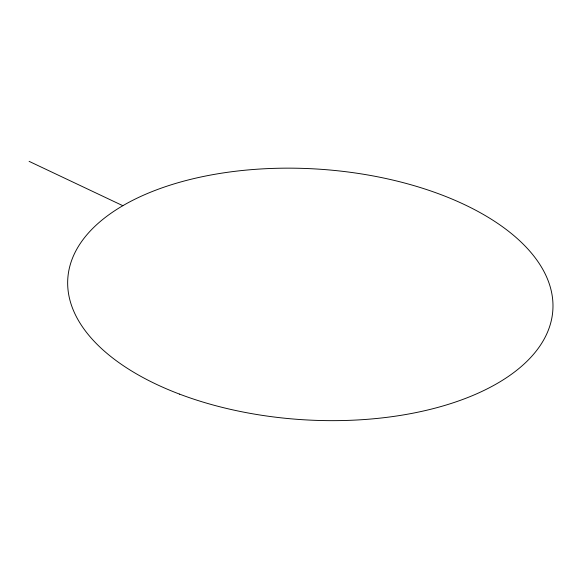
<?xml version="1.0" encoding="UTF-8"?>
<svg xmlns="http://www.w3.org/2000/svg" width="582" height="582" viewBox="0 0 582 582"><rect width="100%" height="100%" fill="white"/><g stroke="black" fill="none" stroke-linecap="round" stroke-linejoin="round"><path stroke-width="0.87" d="M29.1 161.345L122.838 205.701M179.598 394.138A243.036 125.537 3.7 0 0 552.733 311.574A243.036 125.537 3.7 0 0 198.629 177.495A243.036 125.537 3.7 0 0 179.598 394.138"/></g></svg>
